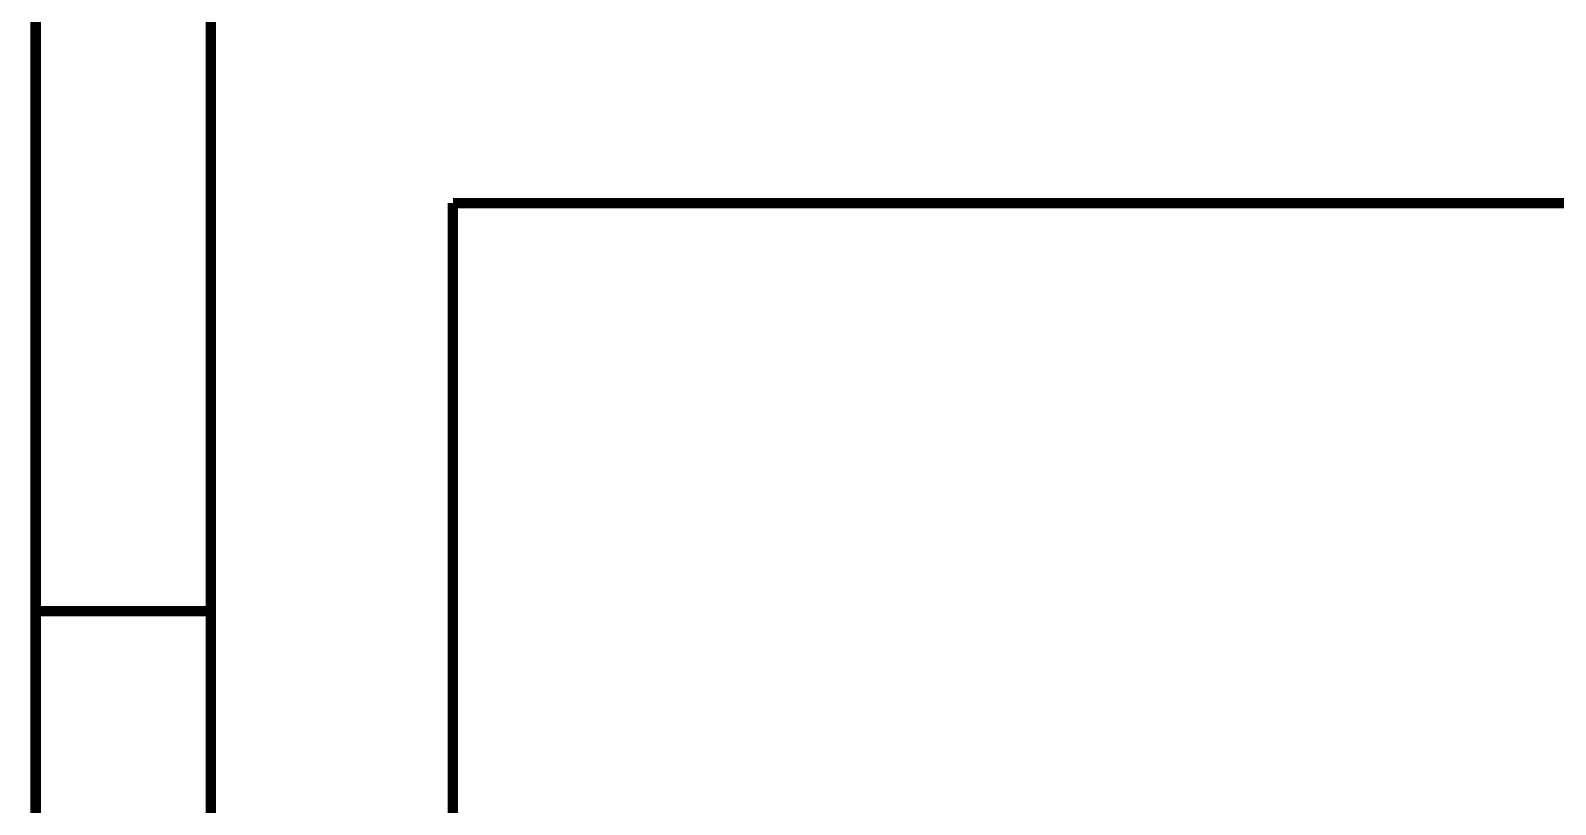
# Model space of a CAD drawing. Header units: inches. Extents: x 0 to 16.9, y 0 to 11.7.
# Drawn here: x -0.004 to 1.723, y 2.704 to 3.581 of the extents above; entities that cross this region are included whole.
import ezdxf

# ---------------------------------------------------------------- set-up
doc = ezdxf.new("R2010")
doc.units = ezdxf.units.IN
doc.header["$MEASUREMENT"] = 0
doc.layers.add('Sheet', color=255, linetype='Continuous')

msp = doc.modelspace()

# ---------------------------------------------------------------- linework, layer by layer
at = {"layer": 'Sheet'}
for points in [[(0.0019, 0.0015, 0.0118, 0.0118, 0), (0.0019, 11.6929, 0.0118, 0.0118, 0)], [(0.2002, 0.1979, 0.0118, 0.0118, 0), (0.2002, 11.4946, 0.0118, 0.0118, 0)], [(0.4745, 0.3542, 0.0118, 0.0118, 0), (0.4745, 3.3855, 0.0118, 0.0118, 0)], [(0.4745, 3.3855, 0.0118, 0.0118, 0), (7.7168, 3.3855, 0.0118, 0.0118, 0)], [(0.0019, 2.9232, 0.0118, 0.0118, 0), (0.2021, 2.9232, 0.0118, 0.0118, 0)]]:
    msp.add_lwpolyline(points, format="xyseb", dxfattribs=at)
for points in [[(0.0023, 11.6929, 0.0039, 0.0039, 0), (0.0023, 0, 0.0039, 0.0039, 0), (16.5339, 0, 0.0039, 0.0039, 0), (16.5339, 11.6929, 0.0039, 0.0039, 0), (0.0023, 11.6929, 0.0039, 0.0039, 0), (0.0023, 11.6929, 0.0039, 0.0039, 0)], [(0.2021, 11.4923, 0.0039, 0.0039, 0), (0.2021, 0.1999, 0.0039, 0.0039, 0), (16.3341, 0.1999, 0.0039, 0.0039, 0), (16.3341, 11.4923, 0.0039, 0.0039, 0), (0.2021, 11.4923, 0.0039, 0.0039, 0), (0.2021, 11.4923, 0.0039, 0.0039, 0)]]:
    msp.add_lwpolyline(points, format="xyseb", close=True, dxfattribs=at)

doc.saveas('drawing.dxf')
